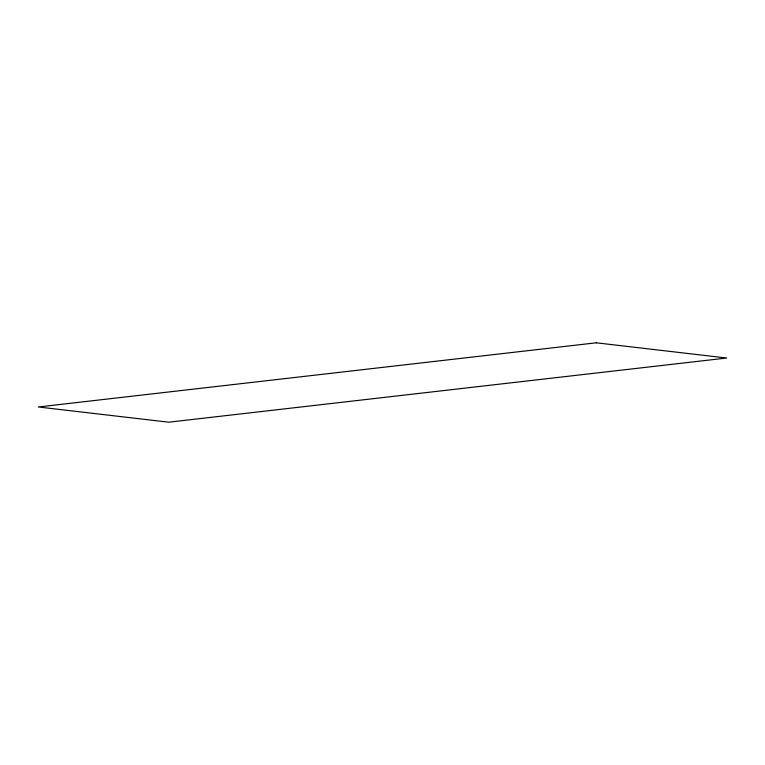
<?xml version="1.0" encoding="UTF-8"?>
<svg xmlns="http://www.w3.org/2000/svg" width="765" height="765" viewBox="0 0 765 765"><rect width="100%" height="100%" fill="white"/><g stroke="black" fill="none" stroke-linecap="round" stroke-linejoin="round"><path stroke-width="1.15" d="M596.251 342.806L38.25 406.98L168.749 422.194L726.75 358.02L596.251 342.806"/></g></svg>
